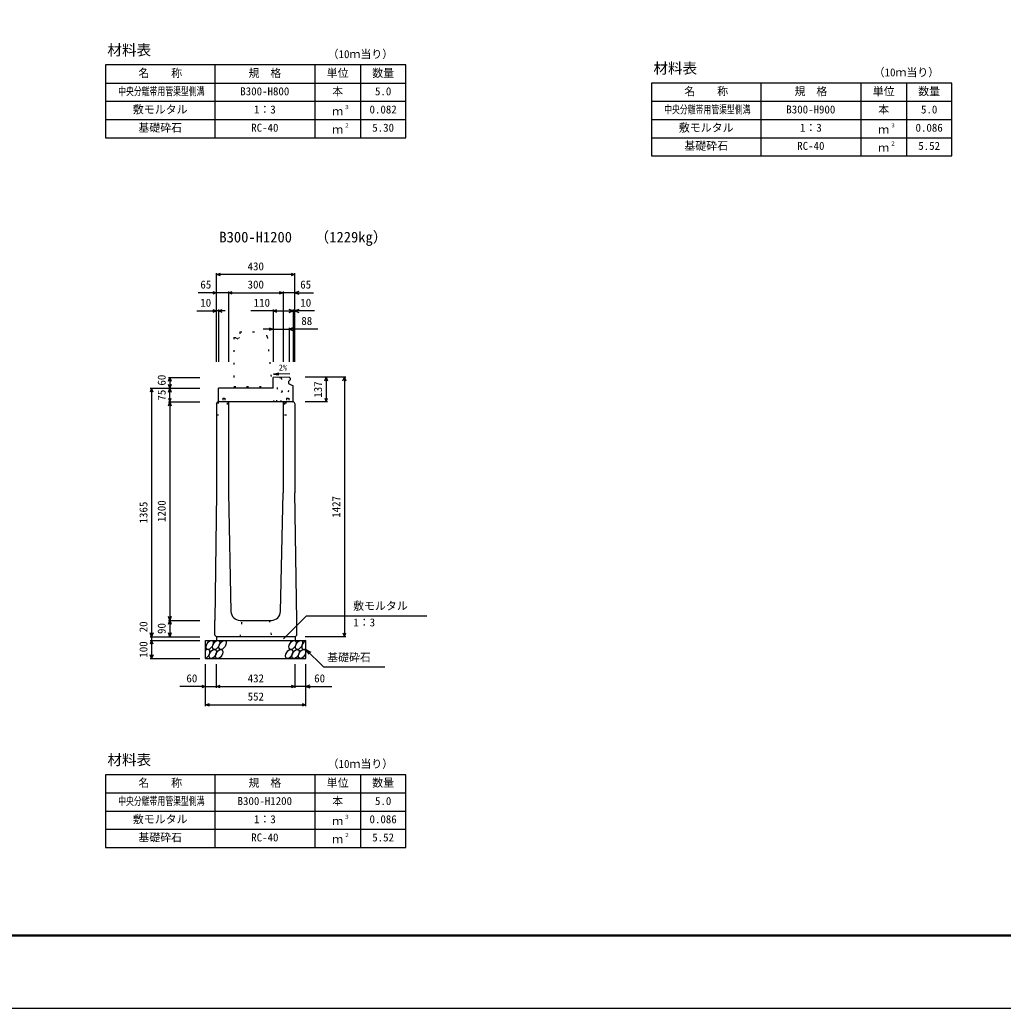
# Model space of a CAD drawing. Units: millimetres, scale not verified. Extents: x -12600 to 12600, y -5940 to 5940.
# Drawn here: x 1403 to 6807, y -5940 to -508 of the extents above; entities that cross this region are included whole.
import ezdxf
from ezdxf.enums import TextEntityAlignment as Align

# ---------------------------------------------------------------- set-up
doc = ezdxf.new("R2010")
doc.units = ezdxf.units.MM
doc.header["$LTSCALE"] = 40
doc.linetypes.add('DOTTED', pattern=[1.75, 0.25, -1.5])
for name, color, linetype, lineweight in [('0-0_DIM', 7, 'Continuous', 25), ('0-1_Defpoints', 5, 'Continuous', 25), ('0-2_HATCH', 6, 'Continuous', 25), ('0-3_HYO', 3, 'Continuous', 25), ('0-4_HYO2', 4, 'Continuous', 25), ('0-5_OUTLINE', 3, 'Continuous', 25), ('0-6_OUTLINE2', 4, 'DOTTED', 25), ('0-7_TXT', 7, 'Continuous', 25), ('0-8_WAKU', 3, 'Continuous', 25)]:
    doc.layers.add(name, color=color, linetype=linetype, lineweight=lineweight)
doc.styles.add('ＭＳ ゴシック', font='')
doc.styles.get('ＭＳ ゴシック').set_extended_font_data('MS Gothic')

msp = doc.modelspace()

# ---------------------------------------------------------------- linework, layer by layer
at = {"layer": '0-0_DIM'}
for p, q in [((2485, -2388.54), (2485, -1901.04)), ((2915, -1908.54), (2485, -1908.54)), ((2915, -2388.54), (2915, -1901.04)), ((2485, -2008.54), (2383.02, -2008.54)), ((2550, -2008.54), (2485, -2008.54)), ((2550, -2001.04), (2550, -2388.54)), ((2550, -2008.54), (2850, -2008.54)), ((2850, -2001.04), (2850, -2388.54)), ((2915, -2008.54), (2850, -2008.54)), ((2915, -2008.54), (3016.98, -2008.54)), ((2376.62, -2108.54), (2485, -2108.54)), ((2495, -2108.54), (2485, -2108.54)), ((2495, -2101.04), (2495, -2388.54)), ((2531.3, -2108.54), (2495, -2108.54)), ((2795, -2108.54), (2673.07, -2108.54)), ((2795, -2101.04), (2795, -2388.54)), ((2795, -2108.54), (2905, -2108.54)), ((2905, -2101.04), (2905, -2388.54)), ((2905, -2108.54), (2915, -2108.54)), ((3023.38, -2108.54), (2915, -2108.54)), ((2795, -2208.54), (2740, -2208.54)), ((2795, -2208.54), (2883, -2208.54)), ((2883, -2201.04), (2883, -2388.54)), ((3041.78, -2208.54), (2883, -2208.54)), ((2220.5, -2473.54), (2393, -2473.54)), ((2228, -2473.54), (2228, -2533.54)), ((3194.5, -2471.54), (2972, -2471.54)), ((3087, -2471.54), (3087, -2608.54)), ((3187, -2471.54), (3187, -3898.54)), ((2120.5, -2533.54), (2393, -2533.54)), ((2128, -2533.54), (2128, -3898.54)), ((2228, -2608.54), (2228, -2533.54)), ((2220.5, -2608.54), (2393, -2608.54)), ((2228, -2608.54), (2228, -3808.54)), ((3094.5, -2608.54), (2972, -2608.54)), ((2853.11, -3909.35), (2979.34, -3783.11)), ((2979.34, -3783.11), (3640.81, -3783.11)), ((2220.5, -3808.54), (2393, -3808.54)), ((2228, -3808.54), (2228, -3898.54)), ((2120.5, -3898.54), (2393, -3898.54)), ((2128, -3898.54), (2128, -3918.54)), ((3194.5, -3898.54), (2972, -3898.54)), ((2120.5, -3918.54), (2393, -3918.54)), ((2128, -3918.54), (2128, -4018.54)), ((2120.5, -4018.54), (2393, -4018.54)), ((2976, -3968.54), (3071.76, -4064.29)), ((2976, -3968.54), (3001.98, -3983.54)), ((2976, -3968.54), (2991, -3994.52)), ((2424, -4279.9), (2424, -4048.54)), ((2484, -4179.9), (2484, -4048.54)), ((2916, -4179.9), (2916, -4048.54)), ((2976, -4279.9), (2976, -4048.54)), ((3071.76, -4064.29), (3409.31, -4064.29)), ((2424, -4172.4), (2282.21, -4172.4)), ((2424, -4172.4), (2484, -4172.4)), ((2484, -4172.4), (2916, -4172.4)), ((2976, -4172.4), (2916, -4172.4)), ((2976, -4172.4), (3117.79, -4172.4)), ((2424, -4272.4), (2976, -4272.4))]:
    msp.add_line(p, q, dxfattribs=at)
for points in [[(2506.14, -1916.23), (2485, -1908.54), (2506.14, -1900.84)], [(2893.86, -1900.84), (2915, -1908.54), (2893.86, -1916.23)], [(2463.86, -2000.84), (2485, -2008.54), (2463.86, -2016.23)], [(2571.14, -2016.23), (2550, -2008.54), (2571.14, -2000.84)], [(2828.86, -2000.84), (2850, -2008.54), (2828.86, -2016.23)], [(2936.14, -2000.84), (2915, -2008.54), (2936.14, -2016.23)], [(2463.86, -2100.84), (2485, -2108.54), (2463.86, -2116.23)], [(2516.14, -2116.23), (2495, -2108.54), (2516.14, -2100.84)], [(2816.14, -2116.23), (2795, -2108.54), (2816.14, -2100.84)], [(2883.86, -2116.23), (2905, -2108.54), (2883.86, -2100.84)], [(2936.14, -2100.84), (2915, -2108.54), (2936.14, -2116.23)], [(2773.86, -2200.84), (2795, -2208.54), (2773.86, -2216.23)], [(2904.14, -2200.84), (2883, -2208.54), (2904.14, -2216.23)], [(2220.3, -2494.68), (2228, -2473.54), (2235.7, -2494.68)], [(3079.3, -2492.68), (3087, -2471.54), (3094.7, -2492.68)], [(3179.3, -2492.68), (3187, -2471.54), (3194.7, -2492.68)], [(2135.7, -2554.68), (2128, -2533.54), (2120.3, -2554.68)], [(2235.7, -2512.39), (2228, -2533.54), (2220.3, -2512.39)], [(2220.3, -2554.68), (2228, -2533.54), (2235.7, -2554.68)], [(2220.3, -2587.39), (2228, -2608.54), (2235.7, -2587.39)], [(3079.3, -2587.39), (3087, -2608.54), (3094.7, -2587.39)], [(2220.3, -2629.68), (2228, -2608.54), (2235.7, -2629.68)], [(2235.7, -3787.39), (2228, -3808.54), (2220.3, -3787.39)], [(2220.3, -3829.68), (2228, -3808.54), (2235.7, -3829.68)], [(2135.7, -3877.39), (2128, -3898.54), (2120.3, -3877.39)], [(2235.7, -3877.39), (2228, -3898.54), (2220.3, -3877.39)], [(3179.3, -3877.39), (3187, -3898.54), (3194.7, -3877.39)], [(2135.7, -3939.68), (2128, -3918.54), (2120.3, -3939.68)], [(2135.7, -3997.39), (2128, -4018.54), (2120.3, -3997.39)], [(2402.86, -4164.71), (2424, -4172.4), (2402.86, -4180.1)], [(2505.14, -4180.1), (2484, -4172.4), (2505.14, -4164.71)], [(2894.86, -4164.71), (2916, -4172.4), (2894.86, -4180.1)], [(2997.14, -4164.71), (2976, -4172.4), (2997.14, -4180.1)], [(2445.14, -4280.1), (2424, -4272.4), (2445.14, -4264.71)], [(2954.86, -4264.71), (2976, -4272.4), (2954.86, -4280.1)]]:
    msp.add_lwpolyline(points, dxfattribs=at)
at = {"layer": '0-1_Defpoints'}
msp.add_lwpolyline([(-4200, -5940), (12600, -5940), (12600, 5940), (-4200, 5940)], close=True, dxfattribs=at)
at = {"layer": '0-2_HATCH'}
for centre in [(2446.89, -3943.54), (2482.37, -3943.54), (2517.84, -3943.54), (2902.05, -3943.54), (2937.52, -3943.54), (2463.77, -3993.54), (2499.25, -3993.54), (2883.45, -3993.54), (2918.93, -3993.54), (2954.41, -3993.54)]:
    msp.add_ellipse(centre, major_axis=(14.54, 23.54), ratio=0.5792, dxfattribs=at)
for centre, start_param, end_param in [((2973, -3943.54), 0.6666252, 4.1103269), ((2428.3, -3993.54), 3.7419964, 7.318141)]:
    msp.add_ellipse(centre, major_axis=(14.54, 23.54), ratio=0.5792, start_param=start_param, end_param=end_param, dxfattribs=at)
at = {"layer": '0-3_HYO'}
for p, q in [((2475, -756.64), (2475, -1156.64)), ((3025, -756.64), (3025, -1156.64)), ((3275, -756.64), (3275, -1156.64)), ((1875, -856.64), (3525, -856.64)), ((5475, -856.64), (5475, -1256.64)), ((6025, -856.64), (6025, -1256.64)), ((6275, -856.64), (6275, -1256.64)), ((4875, -956.64), (6525, -956.64)), ((2475, -4656.64), (2475, -5056.64)), ((3025, -4656.64), (3025, -5056.64)), ((3275, -4656.64), (3275, -5056.64)), ((1875, -4756.64), (3525, -4756.64))]:
    msp.add_line(p, q, dxfattribs=at)
for points in [[(1875, -1156.64), (3525, -1156.64), (3525, -756.64), (1875, -756.64)], [(4875, -1256.64), (6525, -1256.64), (6525, -856.64), (4875, -856.64)], [(1875, -5056.64), (3525, -5056.64), (3525, -4656.64), (1875, -4656.64)]]:
    msp.add_lwpolyline(points, close=True, dxfattribs=at)
at = {"layer": '0-4_HYO2'}
for p, q in [((1875, -956.64), (3525, -956.64)), ((1875, -1056.64), (3525, -1056.64)), ((4875, -1056.64), (6525, -1056.64)), ((4875, -1156.64), (6525, -1156.64)), ((1875, -4856.64), (3525, -4856.64)), ((1875, -4956.64), (3525, -4956.64))]:
    msp.add_line(p, q, dxfattribs=at)
at = {"layer": '0-5_OUTLINE', "linetype": 'DOTTED'}
for p, q in [((2613, -2223.54), (2610, -2253.54)), ((2613, -2223.54), (2732.85, -2223.54)), ((2580, -2253.54), (2580, -2523.54)), ((2762.7, -2250.55), (2790, -2523.54)), ((2580, -2523.54), (2790, -2523.54))]:
    msp.add_line(p, q, dxfattribs=at)
at = {"layer": '0-5_OUTLINE'}
for p, q in [((2883.14, -2471.86), (2795, -2473.54)), ((2795, -2533.54), (2795, -2473.54)), ((2880, -2496.54), (2889, -2486.54)), ((2880, -2496.54), (2880, -2506.54)), ((2883.14, -2471.86), (2889, -2477.6)), ((2889, -2477.6), (2889, -2486.54)), ((2495, -2602.54), (2495, -2533.54)), ((2795, -2533.54), (2495, -2533.54)), ((2880, -2506.54), (2905, -2519.54)), ((2905, -2602.54), (2905, -2519.54)), ((2495, -2602.54), (2501, -2608.54)), ((2899, -2608.54), (2905, -2602.54)), ((2485, -2618.54), (2490, -2608.54)), ((2485, -2618.54), (2485, -3108.54)), ((2910, -2608.54), (2490, -2608.54)), ((2550, -2608.54), (2550, -3108.54)), ((2850, -2608.54), (2850, -3108.54)), ((2910, -2608.54), (2915, -2618.54)), ((2915, -2618.54), (2915, -3108.54)), ((2485, -3108.54), (2475, -3808.54)), ((2550, -3108.54), (2563.95, -3759.61)), ((2836.05, -3759.61), (2850, -3108.54)), ((2925, -3808.54), (2915, -3108.54)), ((2475, -3889.54), (2475, -3808.54)), ((2613.94, -3808.54), (2786.06, -3808.54)), ((2925, -3889.54), (2925, -3808.54)), ((2484, -3898.54), (2475, -3889.54)), ((2916, -3898.54), (2484, -3898.54)), ((2484, -3898.54), (2484, -3918.54)), ((2916, -3898.54), (2925, -3889.54)), ((2916, -3898.54), (2916, -3918.54)), ((2424, -3918.54), (2976, -3918.54)), ((2424, -4018.54), (2424, -3918.54)), ((2976, -4018.54), (2976, -3918.54)), ((2424, -4018.54), (2976, -4018.54))]:
    msp.add_line(p, q, dxfattribs=at)
at = {"layer": '0-5_OUTLINE', "linetype": 'DOTTED'}
msp.add_lwpolyline([(2580, -2253.54), (2588, -2253.54), (2598, -2263.54), (2608, -2253.54), (2610, -2253.54)], dxfattribs=at)
msp.add_arc((2732.85, -2253.54), 30, 5.71059, 90, dxfattribs=at)
at = {"layer": '0-5_OUTLINE'}
for centre, start, end in [((2613.94, -3758.54), 181.22758, 270), ((2786.06, -3758.54), 270, 358.77242)]:
    msp.add_arc(centre, 50, start, end, dxfattribs=at)
at = {"layer": '0-6_OUTLINE2'}
for p, q in [((2815.6, -2608.54), (2822.11, -2475.63)), ((2822.11, -2475.63), (2819.32, -2473.07)), ((2840.28, -2475.41), (2822.11, -2475.63)), ((2840.28, -2475.44), (2842.88, -2472.62)), ((2840.28, -2475.44), (2846.8, -2608.54)), ((2793.61, -2608.54), (2882.78, -2507.98)), ((2835.15, -2608.54), (2903.79, -2518.91)), ((2518.5, -2588.04), (2530.5, -2588.04)), ((2518.5, -2588.04), (2518.5, -2613.04)), ((2530.5, -2588.04), (2530.5, -2613.04)), ((2869.5, -2588.04), (2881.5, -2588.04)), ((2869.5, -2588.04), (2869.5, -2613.04)), ((2881.5, -2588.04), (2881.5, -2613.04)), ((2487.75, -2613.04), (2542, -2613.04)), ((2542, -2613.04), (2542, -2678.54)), ((2858, -2613.04), (2858, -2678.54)), ((2858, -2613.04), (2912.25, -2613.04)), ((2485, -2678.54), (2542, -2678.54)), ((2858, -2678.54), (2915, -2678.54)), ((2615.09, -3898.54), (2625.09, -3808.54)), ((2775.09, -3808.54), (2785.09, -3898.54))]:
    msp.add_line(p, q, dxfattribs=at)
at = {"layer": '0-7_TXT'}
msp.add_line((2797.06, -2455.03), (2826.7, -2459.67), dxfattribs=at)
msp.add_lwpolyline([(2887.48, -2453.3), (2797.06, -2455.03), (2826.5, -2449.26)], dxfattribs=at)
at = {"layer": '0-8_WAKU', "lineweight": 50}
msp.add_lwpolyline([(-3800, -5540), (12200, -5540), (12200, 5540), (-3800, 5540)], close=True, dxfattribs=at)

# ---------------------------------------------------------------- texts
at = {"layer": '0-0_DIM', "style": 'ＭＳ ゴシック'}
for s, p in [('430', (2655, -1898.54)), ('65', (2395.68, -1998.54)), ('300', (2655, -1998.54)), ('65', (2944.32, -1998.54)), ('10', (2395.16, -2098.54)), ('110', (2688.51, -2098.54)), ('10', (2944.84, -2098.54)), ('88', (2950.19, -2198.54)), ('敷モルタル', (3234.94, -3764.38)), ('1：3', (3235.94, -3855.07)), ('基礎砕石', (3092.32, -4047.12)), ('60', (2319, -4162.4)), ('432', (2655.53, -4162.4)), ('60', (3021, -4162.4)), ('552', (2655.53, -4262.4))]:
    msp.add_text(s, height=43.99, dxfattribs=at).set_placement(p, align=Align.BOTTOM_LEFT)
for s, p in [('60', (2218, -2518.54)), ('137', (3077, -2585.04)), ('75', (2218, -2601.04)), ('1427', (3177, -3245.04)), ('1365', (2118, -3276.04)), ('1200', (2218, -3268.54)), ('20', (2118, -3874.22)), ('90', (2218, -3883.54)), ('100', (2118, -4013.54))]:
    msp.add_text(s, height=43.99, rotation=90, dxfattribs=at).set_placement(p, align=Align.BOTTOM_LEFT)
at = {"layer": '0-7_TXT', "style": 'ＭＳ ゴシック'}
for s, height, p in [('材料表', 58.65, (1885, -721.64)), ('（10ｍ当り）', 43.99, (3095, -732.64)), ('材料表', 58.65, (4885, -821.64)), ('名\u3000\u3000称', 43.99, (2055, -836.64)), ('規\u3000格', 43.99, (2660, -836.64)), ('単位', 43.99, (3090, -836.64)), ('数量', 43.99, (3340, -836.64)), ('（10ｍ当り）', 43.99, (6095, -832.64)), ('B300-H800', 43.99, (2615, -936.64)), ('本', 43.99, (3120, -936.64)), ('5.0', 43.99, (3355, -936.64)), ('名\u3000\u3000称', 43.99, (5055, -936.64)), ('規\u3000格', 43.99, (5660, -936.64)), ('単位', 43.99, (6090, -936.64)), ('数量', 43.99, (6340, -936.64)), ('敷モルタル', 43.99, (2025, -1036.64)), ('３', 21.99, (3185.54, -1006.27)), ('本', 43.99, (6120, -1036.64)), ('1：3', 43.99, (2690, -1036.64)), ('ｍ', 43.99, (3120, -1046.64)), ('0.082', 43.99, (3325, -1036.64)), ('B300-H900', 43.99, (5615, -1036.64)), ('5.0', 43.99, (6355, -1036.64)), ('基礎砕石', 43.99, (2055, -1136.64)), ('RC-40', 43.99, (2675, -1136.64)), ('２', 21.99, (3185.54, -1106.27)), ('5.30', 43.99, (3340, -1136.64)), ('敷モルタル', 43.99, (5025, -1136.64)), ('1：3', 43.99, (5690, -1136.64)), ('３', 21.99, (6185.54, -1106.27)), ('0.086', 43.99, (6325, -1136.64)), ('ｍ', 43.99, (3120, -1146.64)), ('ｍ', 43.99, (6120, -1146.64)), ('基礎砕石', 43.99, (5055, -1236.64)), ('RC-40', 43.99, (5675, -1236.64)), ('２', 21.99, (6185.54, -1206.27)), ('5.52', 43.99, (6340, -1236.64)), ('ｍ', 43.99, (6120, -1246.64)), ('B300-H1200', 58.65, (2500, -1749.56)), ('（1229kg）', 58.65, (3023.7, -1749.56)), ('2%', 32.99, (2826.63, -2445.69)), ('材料表', 58.65, (1885, -4621.64)), ('（10ｍ当り）', 43.99, (3095, -4632.64)), ('名\u3000\u3000称', 43.99, (2055, -4736.64)), ('規\u3000格', 43.99, (2660, -4736.64)), ('単位', 43.99, (3090, -4736.64)), ('数量', 43.99, (3340, -4736.64)), ('B300-H1200', 43.99, (2600, -4836.64)), ('本', 43.99, (3120, -4836.64)), ('5.0', 43.99, (3355, -4836.64)), ('敷モルタル', 43.99, (2025, -4936.64)), ('1：3', 43.99, (2690, -4936.64)), ('３', 21.99, (3185.54, -4906.27)), ('0.086', 43.99, (3325, -4936.64)), ('ｍ', 43.99, (3120, -4946.64)), ('基礎砕石', 43.99, (2055, -5036.64)), ('RC-40', 43.99, (2675, -5036.64)), ('２', 21.99, (3185.54, -5006.27)), ('5.52', 43.99, (3340, -5036.64)), ('ｍ', 43.99, (3120, -5046.64))]:
    msp.add_text(s, height=height, dxfattribs=at).set_placement(p, align=Align.BOTTOM_LEFT)
at = {"layer": '0-7_TXT', "style": 'ＭＳ ゴシック', "width": 0.7}
for p in [(1944, -936.64), (4944, -1036.64), (1944, -4836.64)]:
    msp.add_text('中央分離帯用管渠型側溝', height=43.99, dxfattribs=at).set_placement(p, align=Align.BOTTOM_LEFT)

doc.saveas('drawing.dxf')
